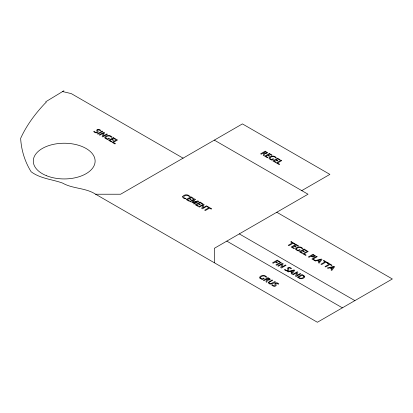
<?xml version="1.0" encoding="UTF-8"?>
<svg xmlns="http://www.w3.org/2000/svg" width="413" height="413" viewBox="0 0 413 413"><rect width="100%" height="100%" fill="white"/><g stroke="black" fill="none" stroke-linecap="round" stroke-linejoin="round"><path stroke-width="0.62" d="M63.932 90.741L45.709 101.789L46.163 102.579L45.254 103.105C35.461 113.41 26.556 125.278 20.65 138.355C21.29 150.084 24.868 161.741 31.13 171.762C40.391 178.69 52.064 179.263 62.564 183.073C72.765 188.917 85.728 187.709 95.63 194.224L317.39 322.259L392.35 278.981L276.782 212.256M301.774 190.62L329.884 174.389L242.426 123.9L120.617 194.224L95.63 194.224M62.59 91.557L71.263 93.601L183.083 158.158M214.316 140.126L308.021 194.224L214.316 248.327L214.316 262.751M239.303 233.897L354.87 300.618M226.809 241.109L342.377 307.835M315.227 255.843C314.598 257.475 312.063 257.123 310.865 256.246L309.012 257.32L308.356 256.938L313.023 254.243L315.227 255.843M267.412 152.717L266.416 153.636L264.64 153.641L264.015 155.804L263.2 155.334L263.845 153.429L263.231 153.068L261.253 154.209L260.598 153.832L265.265 151.137L267.412 152.717M270.185 279.188L269.188 280.107L267.412 280.112L266.788 282.275L265.972 281.805L266.617 279.9L265.998 279.544L264.026 280.68L263.37 280.303L268.037 277.608L270.185 279.188M266.447 152.598L265.394 153.306L263.726 152.784L265.43 151.798L266.447 152.598M269.219 279.069L268.166 279.777L266.493 279.255L268.197 278.274L269.219 279.069M314.257 255.735L313.111 256.478L311.371 255.957L313.188 254.909L314.257 255.735M182.685 196.469C182.303 197.982 184.363 198.565 185.499 198.829L186.067 198.503C179.774 197.543 187.476 192.948 189.211 196.676L189.83 196.32C188.018 194.244 184.327 194.198 182.685 196.469M268.243 282.435C268.94 285.734 274.051 283.39 275.435 281.878L274.857 281.542L270.913 283.669A0.991 0.573 0 0 1 270.097 283.664C267.092 282.595 271.96 280.907 272.75 280.329L272.084 279.947L268.243 282.435M105.826 137.348L105.893 138.154L107.318 138.99L108.841 138.112L109.497 138.494L107.607 139.584L105.062 138.21A2.638 1.523 0 0 1 104.902 137.162C106.544 134.891 110.245 134.922 112.052 137.013L111.438 137.364C110.188 135.392 107.137 135.588 105.826 137.348M270.04 157.926L270.107 158.737L271.527 159.573L273.05 158.695L273.711 159.072L271.821 160.167L269.271 158.793A2.638 1.523 0 0 1 269.111 157.745C270.752 155.474 274.459 155.5 276.261 157.59L275.652 157.947C274.397 155.975 271.351 156.166 270.04 157.926M260.551 277.324L260.618 278.13L262.043 278.966L263.566 278.088L264.222 278.47L262.332 279.56L259.787 278.186A2.638 1.523 0 0 1 259.627 277.138C261.269 274.867 264.97 274.898 266.777 276.989L266.163 277.34C264.914 275.368 261.863 275.564 260.551 277.324M296.549 248.771L296.617 249.576L298.041 250.412L299.559 249.535L300.22 249.911L298.331 251.006L295.78 249.633A2.638 1.523 0 0 1 295.625 248.585C297.262 246.313 300.969 246.339 302.77 248.435L302.161 248.786C300.907 246.814 297.861 247.01 296.549 248.771M304.753 276.886L303.7 278.063L301.903 278.698A2.746 1.585 0 0 1 300.06 278.599L297.345 277.216L302.017 274.521L304.159 275.801L304.753 276.886M303.829 276.715C302.858 278.599 299.998 278.656 298.506 277.314L302.182 275.187L303.638 276.152L303.829 276.715M103.374 133.12L102.119 136.564L102.77 136.935L107.437 134.24L106.869 133.91L103.265 135.991L104.52 132.552L103.869 132.181L99.203 134.875L99.77 135.201L103.374 133.12M202.964 205.024L201.709 208.467L202.36 208.839L207.027 206.144L206.459 205.819L202.855 207.899L204.11 204.461L203.459 204.084L198.787 206.779L199.355 207.109L202.964 205.024M281.991 264.186L280.737 267.629L281.387 268.001L286.054 265.306L285.486 264.976L281.883 267.061L283.137 263.623L282.487 263.246L277.82 265.941L278.388 266.271L281.991 264.186M296.746 272.709L295.496 276.147L296.142 276.519L300.809 273.824L300.241 273.499L296.637 275.579L297.892 272.141L297.241 271.764L292.574 274.459L293.142 274.79L296.746 272.709M97.7 130.049L98.139 131.995C97.127 133.554 94.67 132.8 93.658 131.571L94.319 131.195C94.768 132.175 96.466 132.965 97.169 131.866L96.688 130.136C97.556 128.691 99.822 129.31 100.731 130.441L100.127 130.787L98.955 129.832L97.7 130.049M275.77 283.509L276.214 285.45C275.197 287.009 272.745 286.261 271.733 285.032L272.389 284.65C272.838 285.636 274.537 286.421 275.244 285.321L274.759 283.592C275.626 282.146 277.897 282.766 278.801 283.896L278.197 284.247L277.025 283.287L275.77 283.509M288.475 268.14L288.919 270.081C287.902 271.64 285.45 270.892 284.438 269.663L285.094 269.281C285.543 270.267 287.241 271.052 287.949 269.952L287.463 268.223C288.331 266.777 290.602 267.397 291.506 268.527L290.902 268.878L289.73 267.918L288.475 268.14M293.483 270.603L292.27 272.224L290.675 271.3L293.483 270.603M320.741 259.705L319.523 261.326L317.933 260.407L320.741 259.705M333.374 266.994L332.155 268.615L330.56 267.696L333.374 266.994M291.965 272.616L291.18 273.659L291.898 274.072L294.743 270.324L294.087 269.942L287.567 271.568L288.181 271.924L289.988 271.475L291.965 272.616M319.223 261.723L318.438 262.761L319.156 263.174L322.001 259.426L321.345 259.049L314.825 260.675L315.439 261.026L317.246 260.577L319.223 261.723M331.856 269.013L331.071 270.05L331.784 270.463L334.628 266.715L333.972 266.339L327.452 267.965L328.067 268.321L329.873 267.872L331.856 269.013M195.308 199.381L192.99 202.21L197.935 200.894L198.756 201.368L194.084 204.063L193.465 203.707L197.264 201.513L192.494 202.783L191.854 202.416L194.1 199.675L190.29 201.874L189.722 201.544L194.394 198.849L195.308 199.381M102.006 131.102L97.334 133.797L98 134.179L102.667 131.484L102.006 131.102M113.312 137.632L108.645 140.327L111.386 141.912L111.882 141.623L109.801 140.425L111.495 139.444L113.121 140.389L113.611 140.105L111.98 139.166L113.482 138.298L115.428 139.424L115.924 139.135L113.312 137.632M116.817 139.651L112.145 142.346L114.907 143.946L115.403 143.657L113.301 142.444L117.478 140.033L116.817 139.651M190.889 196.825L186.222 199.525L188.963 201.11L189.459 200.821L187.378 199.618L189.071 198.643L190.703 199.587L191.188 199.303L189.557 198.359L191.059 197.497L193.005 198.622L193.501 198.333L190.889 196.825M269.353 153.497L264.681 156.191L267.428 157.776L267.923 157.487L265.843 156.284L267.531 155.309L269.162 156.253L269.653 155.969L268.022 155.03L269.519 154.163L271.465 155.288L271.96 154.999L269.353 153.497M199.959 202.06L195.287 204.76L198.034 206.345L198.529 206.056L196.443 204.853L198.137 203.877L199.768 204.822L200.259 204.538L198.627 203.594L200.124 202.731L202.071 203.857L202.566 203.568L199.959 202.06M277.526 158.21L272.854 160.91L275.6 162.495L276.096 162.206L274.01 161.003L275.703 160.027L277.335 160.972L277.825 160.688L276.194 159.743L277.691 158.881L279.637 160.007L280.133 159.717L277.526 158.21M281.026 160.234L276.354 162.929L279.121 164.524L279.616 164.24L277.515 163.027L281.687 160.616L281.026 160.234M207.687 206.526L207.192 206.81L208.849 207.765L204.672 210.176L205.338 210.558L209.51 208.152L211.167 209.107L211.662 208.818L207.687 206.526M291.232 241.662L290.737 241.946L292.394 242.901L288.217 245.312L288.883 245.694L293.054 243.288L294.712 244.243L295.207 243.954L291.232 241.662M295.863 244.336L291.191 247.031L293.937 248.616L294.433 248.332L292.352 247.129L294.041 246.153L295.672 247.093L296.162 246.809L294.531 245.869L296.028 245.002L297.974 246.127L298.47 245.843L295.863 244.336M277.159 260.169L272.492 262.869L273.153 263.251L275.275 262.028L276.911 262.967L277.397 262.689L275.765 261.744L277.329 260.84L279.276 261.966L279.771 261.677L277.159 260.169M280.623 262.167L275.951 264.867L276.617 265.249L281.284 262.549L280.623 262.167M304.035 249.054L299.363 251.749L302.11 253.334L302.605 253.045L300.525 251.842L302.213 250.867L303.844 251.811L304.335 251.527L302.703 250.588L304.2 249.72L306.147 250.846L306.642 250.557L304.035 249.054M307.535 251.073L302.868 253.768L305.63 255.368L306.126 255.079L304.025 253.866L308.196 251.455L307.535 251.073M316.595 256.308L311.929 259.003L314.691 260.598L315.186 260.309L313.085 259.096L317.261 256.69L316.595 256.308M323.952 260.551L323.456 260.84L325.114 261.796L320.942 264.206L321.603 264.588L325.78 262.178L327.432 263.133L327.927 262.849L323.952 260.551M328.041 262.911L327.545 263.2L329.202 264.155L325.026 266.566L325.692 266.948L329.863 264.537L331.52 265.492L332.016 265.208L328.041 262.911M46.561 175.747A30.918 17.852 0 0 0 95.011 162.577A30.918 17.852 0 0 0 51.026 144.937A30.918 17.852 0 0 0 46.561 175.747"/></g></svg>
